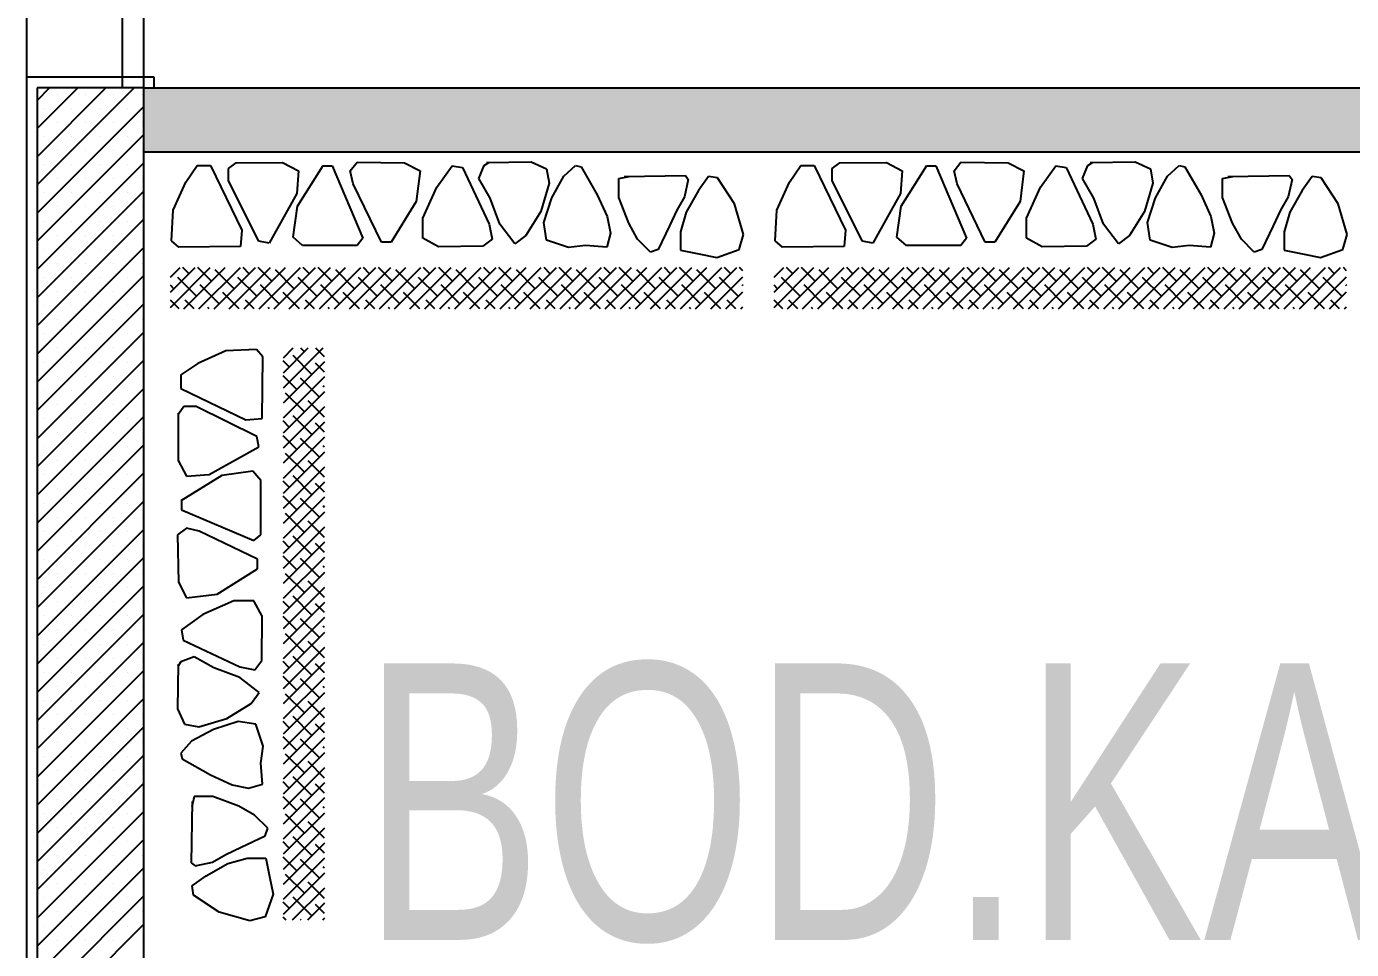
# Model space of a CAD drawing. Header units: inches. Extents: x -7543 to -822, y 102837 to 190349.
# Drawn here: x -837.24787 to -837.23231, y 102836.72556 to 102836.73641 of the extents above; entities that cross this region are included whole.
import ezdxf

# ---------------------------------------------------------------- set-up
doc = ezdxf.new("R2010")
doc.units = ezdxf.units.IN
doc.header["$MEASUREMENT"] = 0
doc.layers.add('TARAMA', color=8, linetype='Continuous', lineweight=25)
doc.styles.add('MEKAN', font='arial.ttf', dxfattribs={"width": 0.7, "height": 30})

msp = doc.modelspace()

# ---------------------------------------------------------------- linework, layer by layer
at = {"layer": 'TARAMA'}
for p, q in [((-837.247872, 102836.877037), (-837.247872, 102836.735812)), ((-837.246747, 102836.788037), (-837.246747, 102836.735687)), ((-837.246497, 102836.788037), (-837.246497, 102836.735687)), ((-837.246372, 102836.735812), (-837.247872, 102836.735812)), ((-837.247872, 102836.735812), (-837.247872, 102836.705837)), ((-837.246372, 102836.735687), (-837.246372, 102836.735812)), ((-837.247747, 102836.735687), (-837.247747, 102836.705687)), ((-837.246497, 102836.735687), (-837.247747, 102836.735687)), ((-837.246497, 102836.735687), (-837.247747, 102836.735687)), ((-837.247747, 102836.735541), (-837.247601, 102836.735687)), ((-837.247747, 102836.73521), (-837.24727, 102836.735687)), ((-837.247747, 102836.734878), (-837.246938, 102836.735687)), ((-837.247747, 102836.734547), (-837.246607, 102836.735687)), ((-837.246497, 102836.735687), (-837.246497, 102836.704087)), ((-837.246497, 102836.735687), (-837.230247, 102836.735687)), ((-837.247747, 102836.734216), (-837.246497, 102836.735466)), ((-837.247509, 102836.735614), (-837.247509, 102836.735614)), ((-837.247177, 102836.735614), (-837.247177, 102836.735614)), ((-837.246846, 102836.735614), (-837.246846, 102836.735614)), ((-837.246514, 102836.735614), (-837.246514, 102836.735614)), ((-837.247674, 102836.735448), (-837.247674, 102836.735448)), ((-837.247343, 102836.735448), (-837.247343, 102836.735448)), ((-837.247012, 102836.735448), (-837.247012, 102836.735448)), ((-837.24668, 102836.735448), (-837.24668, 102836.735448)), ((-837.247509, 102836.735282), (-837.247509, 102836.735282)), ((-837.247177, 102836.735282), (-837.247177, 102836.735282)), ((-837.246846, 102836.735282), (-837.246846, 102836.735282)), ((-837.246514, 102836.735282), (-837.246514, 102836.735282)), ((-837.247747, 102836.733884), (-837.246497, 102836.735134)), ((-837.247674, 102836.735116), (-837.247674, 102836.735116)), ((-837.247343, 102836.735116), (-837.247343, 102836.735116)), ((-837.247012, 102836.735116), (-837.247012, 102836.735116)), ((-837.24668, 102836.735116), (-837.24668, 102836.735116)), ((-837.247509, 102836.734951), (-837.247509, 102836.734951)), ((-837.247177, 102836.734951), (-837.247177, 102836.734951)), ((-837.246846, 102836.734951), (-837.246846, 102836.734951)), ((-837.246514, 102836.734951), (-837.246514, 102836.734951)), ((-837.246497, 102836.734937), (-837.230247, 102836.734937)), ((-837.247747, 102836.733553), (-837.246497, 102836.734803)), ((-837.247674, 102836.734785), (-837.247674, 102836.734785)), ((-837.247343, 102836.734785), (-837.247343, 102836.734785)), ((-837.247012, 102836.734785), (-837.247012, 102836.734785)), ((-837.24668, 102836.734785), (-837.24668, 102836.734785)), ((-837.246002, 102836.734579), (-837.245868, 102836.734775)), ((-837.245868, 102836.734775), (-837.245709, 102836.734775)), ((-837.245709, 102836.734775), (-837.245341, 102836.734015)), ((-837.245499, 102836.734741), (-837.245408, 102836.734806)), ((-837.245499, 102836.734596), (-837.245499, 102836.734741)), ((-837.245418, 102836.734808), (-837.244863, 102836.734811)), ((-837.244863, 102836.734811), (-837.244678, 102836.734711)), ((-837.244678, 102836.734711), (-837.244698, 102836.734446)), ((-837.244688, 102836.734296), (-837.244388, 102836.734776)), ((-837.244388, 102836.734771), (-837.244283, 102836.734771)), ((-837.244283, 102836.734771), (-837.243923, 102836.733921)), ((-837.244068, 102836.734711), (-837.243988, 102836.734816)), ((-837.244033, 102836.734561), (-837.244068, 102836.734711)), ((-837.243988, 102836.734816), (-837.243433, 102836.734806)), ((-837.243433, 102836.734806), (-837.243248, 102836.734711)), ((-837.243248, 102836.734711), (-837.243293, 102836.734351)), ((-837.243053, 102836.734521), (-837.242872, 102836.734771)), ((-837.242872, 102836.734771), (-837.242752, 102836.734751)), ((-837.242752, 102836.734751), (-837.242437, 102836.734086)), ((-837.242557, 102836.734621), (-837.242497, 102836.734776)), ((-837.242497, 102836.734776), (-837.242442, 102836.734811)), ((-837.242467, 102836.734811), (-837.241942, 102836.734818)), ((-837.241942, 102836.734818), (-837.241762, 102836.734736)), ((-837.241762, 102836.734736), (-837.241732, 102836.734566)), ((-837.241562, 102836.734651), (-837.241422, 102836.734776)), ((-837.241422, 102836.734776), (-837.241357, 102836.734761)), ((-837.241357, 102836.734761), (-837.241167, 102836.734431)), ((-837.238911, 102836.734579), (-837.238777, 102836.734775)), ((-837.238777, 102836.734775), (-837.238618, 102836.734775)), ((-837.238618, 102836.734775), (-837.23825, 102836.734015)), ((-837.238408, 102836.734741), (-837.238317, 102836.734806)), ((-837.238408, 102836.734596), (-837.238408, 102836.734741)), ((-837.238327, 102836.734808), (-837.237772, 102836.734811)), ((-837.237772, 102836.734811), (-837.237587, 102836.734711)), ((-837.237587, 102836.734711), (-837.237607, 102836.734446)), ((-837.237597, 102836.734296), (-837.237297, 102836.734776)), ((-837.237297, 102836.734771), (-837.237192, 102836.734771)), ((-837.237192, 102836.734771), (-837.236832, 102836.733921)), ((-837.236977, 102836.734711), (-837.236897, 102836.734816)), ((-837.236942, 102836.734561), (-837.236977, 102836.734711)), ((-837.236897, 102836.734816), (-837.236342, 102836.734806)), ((-837.236342, 102836.734806), (-837.236157, 102836.734711)), ((-837.236157, 102836.734711), (-837.236202, 102836.734351)), ((-837.235962, 102836.734521), (-837.235781, 102836.734771)), ((-837.235781, 102836.734771), (-837.235661, 102836.734751)), ((-837.235661, 102836.734751), (-837.235346, 102836.734086)), ((-837.235466, 102836.734621), (-837.235406, 102836.734776)), ((-837.235406, 102836.734776), (-837.235351, 102836.734811)), ((-837.235376, 102836.734811), (-837.234851, 102836.734818)), ((-837.234851, 102836.734818), (-837.234671, 102836.734736)), ((-837.234671, 102836.734736), (-837.234641, 102836.734566)), ((-837.234471, 102836.734651), (-837.234331, 102836.734776)), ((-837.234331, 102836.734776), (-837.234266, 102836.734761)), ((-837.234266, 102836.734761), (-837.234076, 102836.734431)), ((-837.247509, 102836.734619), (-837.247509, 102836.734619)), ((-837.247177, 102836.734619), (-837.247177, 102836.734619)), ((-837.246846, 102836.734619), (-837.246846, 102836.734619)), ((-837.246514, 102836.734619), (-837.246514, 102836.734619)), ((-837.24615, 102836.734249), (-837.246002, 102836.734579)), ((-837.245143, 102836.733886), (-837.245499, 102836.734596)), ((-837.243703, 102836.733876), (-837.244033, 102836.734561)), ((-837.242427, 102836.734391), (-837.242557, 102836.734621)), ((-837.241732, 102836.734566), (-837.241832, 102836.734236)), ((-837.241702, 102836.734396), (-837.241562, 102836.734651)), ((-837.240913, 102836.734621), (-837.240793, 102836.734646)), ((-837.240913, 102836.734401), (-837.240913, 102836.734621)), ((-837.240853, 102836.734646), (-837.240133, 102836.734656)), ((-837.240098, 102836.734611), (-837.240143, 102836.734406)), ((-837.240133, 102836.734656), (-837.240098, 102836.734611)), ((-837.239862, 102836.734645), (-837.23998, 102836.734481)), ((-837.239755, 102836.734631), (-837.239862, 102836.734645)), ((-837.239555, 102836.734326), (-837.239755, 102836.734631)), ((-837.239059, 102836.734249), (-837.238911, 102836.734579)), ((-837.238052, 102836.733886), (-837.238408, 102836.734596)), ((-837.236612, 102836.733876), (-837.236942, 102836.734561)), ((-837.235336, 102836.734391), (-837.235466, 102836.734621)), ((-837.234641, 102836.734566), (-837.234741, 102836.734236)), ((-837.234611, 102836.734396), (-837.234471, 102836.734651)), ((-837.233822, 102836.734621), (-837.233701, 102836.734646)), ((-837.233822, 102836.734401), (-837.233822, 102836.734621)), ((-837.233762, 102836.734646), (-837.233042, 102836.734656)), ((-837.233007, 102836.734611), (-837.233052, 102836.734406)), ((-837.233042, 102836.734656), (-837.233007, 102836.734611)), ((-837.232771, 102836.734645), (-837.232889, 102836.734481)), ((-837.232664, 102836.734631), (-837.232771, 102836.734645)), ((-837.232464, 102836.734326), (-837.232664, 102836.734631)), ((-837.247747, 102836.733221), (-837.246497, 102836.734471)), ((-837.247674, 102836.734454), (-837.247674, 102836.734454)), ((-837.247343, 102836.734454), (-837.247343, 102836.734454)), ((-837.247012, 102836.734454), (-837.247012, 102836.734454)), ((-837.24668, 102836.734454), (-837.24668, 102836.734454)), ((-837.244698, 102836.734446), (-837.245023, 102836.733861)), ((-837.243215, 102836.734156), (-837.243053, 102836.734521)), ((-837.242312, 102836.734086), (-837.242427, 102836.734391)), ((-837.241795, 102836.734106), (-837.241702, 102836.734396)), ((-837.241167, 102836.734431), (-837.241052, 102836.734176)), ((-837.240798, 102836.734096), (-837.240913, 102836.734401)), ((-837.240143, 102836.734406), (-837.240233, 102836.734251)), ((-837.23998, 102836.734481), (-837.240125, 102836.734226)), ((-837.237607, 102836.734446), (-837.237932, 102836.733861)), ((-837.236124, 102836.734156), (-837.235962, 102836.734521)), ((-837.235221, 102836.734086), (-837.235336, 102836.734391)), ((-837.234704, 102836.734106), (-837.234611, 102836.734396)), ((-837.234076, 102836.734431), (-837.233961, 102836.734176)), ((-837.233707, 102836.734096), (-837.233822, 102836.734401)), ((-837.233052, 102836.734406), (-837.233142, 102836.734251)), ((-837.232889, 102836.734481), (-837.233034, 102836.734226)), ((-837.247509, 102836.734288), (-837.247509, 102836.734288)), ((-837.247177, 102836.734288), (-837.247177, 102836.734288)), ((-837.246846, 102836.734288), (-837.246846, 102836.734288)), ((-837.246514, 102836.734288), (-837.246514, 102836.734288)), ((-837.246167, 102836.733891), (-837.24615, 102836.734249)), ((-837.244738, 102836.733931), (-837.244688, 102836.734296)), ((-837.243293, 102836.734351), (-837.243588, 102836.733876)), ((-837.241832, 102836.734236), (-837.242007, 102836.733951)), ((-837.240233, 102836.734251), (-837.240318, 102836.734068)), ((-837.240125, 102836.734226), (-837.24019, 102836.733996)), ((-837.23945, 102836.733966), (-837.239555, 102836.734326)), ((-837.239076, 102836.733891), (-837.239059, 102836.734249)), ((-837.237647, 102836.733931), (-837.237597, 102836.734296)), ((-837.236202, 102836.734351), (-837.236497, 102836.733876)), ((-837.234741, 102836.734236), (-837.234916, 102836.733951)), ((-837.233142, 102836.734251), (-837.233227, 102836.734068)), ((-837.233034, 102836.734226), (-837.233099, 102836.733996)), ((-837.232359, 102836.733966), (-837.232464, 102836.734326)), ((-837.247747, 102836.73289), (-837.246497, 102836.73414)), ((-837.247674, 102836.734122), (-837.247674, 102836.734122)), ((-837.247343, 102836.734122), (-837.247343, 102836.734122)), ((-837.247012, 102836.734122), (-837.247012, 102836.734122)), ((-837.24668, 102836.734122), (-837.24668, 102836.734122)), ((-837.243215, 102836.733921), (-837.243215, 102836.734156)), ((-837.242437, 102836.734086), (-837.242402, 102836.733908)), ((-837.242137, 102836.733856), (-837.242312, 102836.734086)), ((-837.241765, 102836.733896), (-837.241795, 102836.734106)), ((-837.241052, 102836.734176), (-837.241012, 102836.733981)), ((-837.240693, 102836.733911), (-837.240798, 102836.734096)), ((-837.240318, 102836.734068), (-837.240453, 102836.733786)), ((-837.236124, 102836.733921), (-837.236124, 102836.734156)), ((-837.235346, 102836.734086), (-837.235311, 102836.733908)), ((-837.235046, 102836.733856), (-837.235221, 102836.734086)), ((-837.234674, 102836.733896), (-837.234704, 102836.734106)), ((-837.233961, 102836.734176), (-837.233921, 102836.733981)), ((-837.233602, 102836.733911), (-837.233707, 102836.734096)), ((-837.233227, 102836.734068), (-837.233362, 102836.733786)), ((-837.247509, 102836.733956), (-837.247509, 102836.733956)), ((-837.247177, 102836.733956), (-837.247177, 102836.733956)), ((-837.246846, 102836.733956), (-837.246846, 102836.733956)), ((-837.246514, 102836.733956), (-837.246514, 102836.733956)), ((-837.245341, 102836.734015), (-837.245358, 102836.733822)), ((-837.244628, 102836.733836), (-837.244738, 102836.733931)), ((-837.243923, 102836.733921), (-837.243988, 102836.733836)), ((-837.243033, 102836.733821), (-837.243215, 102836.733921)), ((-837.242402, 102836.733908), (-837.242512, 102836.733826)), ((-837.242007, 102836.733951), (-837.242137, 102836.733856)), ((-837.241012, 102836.733981), (-837.241057, 102836.733816)), ((-837.240543, 102836.733756), (-837.240693, 102836.733911)), ((-837.24019, 102836.733996), (-837.24019, 102836.733779)), ((-837.2395, 102836.733786), (-837.23945, 102836.733966)), ((-837.23825, 102836.734015), (-837.238267, 102836.733822)), ((-837.237537, 102836.733836), (-837.237647, 102836.733931)), ((-837.236832, 102836.733921), (-837.236897, 102836.733836)), ((-837.235942, 102836.733821), (-837.236124, 102836.733921)), ((-837.235311, 102836.733908), (-837.235421, 102836.733826)), ((-837.234916, 102836.733951), (-837.235046, 102836.733856)), ((-837.233921, 102836.733981), (-837.233966, 102836.733816)), ((-837.233452, 102836.733756), (-837.233602, 102836.733911)), ((-837.233099, 102836.733996), (-837.233099, 102836.733779)), ((-837.232409, 102836.733786), (-837.232359, 102836.733966)), ((-837.247747, 102836.732558), (-837.246497, 102836.733808)), ((-837.247674, 102836.733791), (-837.247674, 102836.733791)), ((-837.247343, 102836.733791), (-837.247343, 102836.733791)), ((-837.247012, 102836.733791), (-837.247012, 102836.733791)), ((-837.24668, 102836.733791), (-837.24668, 102836.733791)), ((-837.246081, 102836.733815), (-837.246167, 102836.733891)), ((-837.245358, 102836.733822), (-837.246081, 102836.733815)), ((-837.245023, 102836.733861), (-837.245143, 102836.733886)), ((-837.243988, 102836.733836), (-837.244628, 102836.733836)), ((-837.243588, 102836.733876), (-837.243703, 102836.733876)), ((-837.242512, 102836.733826), (-837.243033, 102836.733821)), ((-837.241504, 102836.733811), (-837.241765, 102836.733896)), ((-837.241307, 102836.733836), (-837.241504, 102836.733811)), ((-837.241057, 102836.733816), (-837.241307, 102836.733836)), ((-837.240453, 102836.733786), (-837.240543, 102836.733756)), ((-837.24019, 102836.733779), (-837.239973, 102836.733736)), ((-837.239765, 102836.733694), (-837.2395, 102836.733786)), ((-837.23899, 102836.733815), (-837.239076, 102836.733891)), ((-837.238267, 102836.733822), (-837.23899, 102836.733815)), ((-837.237932, 102836.733861), (-837.238052, 102836.733886)), ((-837.236897, 102836.733836), (-837.237537, 102836.733836)), ((-837.236497, 102836.733876), (-837.236612, 102836.733876)), ((-837.235421, 102836.733826), (-837.235942, 102836.733821)), ((-837.234413, 102836.733811), (-837.234674, 102836.733896)), ((-837.234216, 102836.733836), (-837.234413, 102836.733811)), ((-837.233966, 102836.733816), (-837.234216, 102836.733836)), ((-837.233362, 102836.733786), (-837.233452, 102836.733756)), ((-837.233099, 102836.733779), (-837.232882, 102836.733736)), ((-837.232674, 102836.733694), (-837.232409, 102836.733786)), ((-837.247509, 102836.733625), (-837.247509, 102836.733625)), ((-837.247177, 102836.733625), (-837.247177, 102836.733625)), ((-837.246846, 102836.733625), (-837.246846, 102836.733625)), ((-837.246514, 102836.733625), (-837.246514, 102836.733625)), ((-837.239973, 102836.733736), (-837.239765, 102836.733694)), ((-837.232882, 102836.733736), (-837.232674, 102836.733694)), ((-837.247747, 102836.732227), (-837.246497, 102836.733477)), ((-837.247674, 102836.733459), (-837.247674, 102836.733459)), ((-837.247343, 102836.733459), (-837.247343, 102836.733459)), ((-837.247012, 102836.733459), (-837.247012, 102836.733459)), ((-837.24668, 102836.733459), (-837.24668, 102836.733459)), ((-837.246182, 102836.733461), (-837.246067, 102836.733576)), ((-837.246182, 102836.733285), (-837.245891, 102836.733576)), ((-837.246182, 102836.733108), (-837.245714, 102836.733576)), ((-837.245875, 102836.733238), (-837.246096, 102836.733459)), ((-837.245963, 102836.733503), (-837.246035, 102836.733576)), ((-837.246023, 102836.73309), (-837.245537, 102836.733576)), ((-837.245698, 102836.733415), (-837.245859, 102836.733576)), ((-837.245846, 102836.73309), (-837.24536, 102836.733576)), ((-837.245669, 102836.73309), (-837.245183, 102836.733576)), ((-837.245433, 102836.733327), (-837.245654, 102836.733548)), ((-837.245492, 102836.73309), (-837.245007, 102836.733576)), ((-837.245168, 102836.733238), (-837.245388, 102836.733459)), ((-837.245256, 102836.733503), (-837.245328, 102836.733576)), ((-837.245316, 102836.73309), (-837.24483, 102836.733576)), ((-837.244991, 102836.733415), (-837.245152, 102836.733576)), ((-837.245139, 102836.73309), (-837.244653, 102836.733576)), ((-837.244962, 102836.73309), (-837.244476, 102836.733576)), ((-837.244726, 102836.733327), (-837.244947, 102836.733548)), ((-837.244785, 102836.73309), (-837.2443, 102836.733576)), ((-837.24446, 102836.733238), (-837.244681, 102836.733459)), ((-837.244549, 102836.733503), (-837.244621, 102836.733576)), ((-837.244608, 102836.73309), (-837.244123, 102836.733576)), ((-837.244284, 102836.733415), (-837.244444, 102836.733576)), ((-837.244432, 102836.73309), (-837.243946, 102836.733576)), ((-837.244255, 102836.73309), (-837.243769, 102836.733576)), ((-837.244018, 102836.733327), (-837.244239, 102836.733548)), ((-837.244078, 102836.73309), (-837.243592, 102836.733576)), ((-837.243753, 102836.733238), (-837.243974, 102836.733459)), ((-837.243842, 102836.733503), (-837.243914, 102836.733576)), ((-837.243901, 102836.73309), (-837.243416, 102836.733576)), ((-837.243577, 102836.733415), (-837.243737, 102836.733576)), ((-837.243725, 102836.73309), (-837.243239, 102836.733576)), ((-837.243548, 102836.73309), (-837.243062, 102836.733576)), ((-837.243311, 102836.733327), (-837.243532, 102836.733548)), ((-837.243371, 102836.73309), (-837.242885, 102836.733576)), ((-837.243046, 102836.733238), (-837.243267, 102836.733459)), ((-837.243135, 102836.733503), (-837.243207, 102836.733576)), ((-837.243194, 102836.73309), (-837.242709, 102836.733576)), ((-837.242869, 102836.733415), (-837.24303, 102836.733576)), ((-837.243017, 102836.73309), (-837.242532, 102836.733576)), ((-837.242841, 102836.73309), (-837.242355, 102836.733576)), ((-837.242604, 102836.733327), (-837.242825, 102836.733548)), ((-837.242664, 102836.73309), (-837.242178, 102836.733576)), ((-837.242339, 102836.733238), (-837.24256, 102836.733459)), ((-837.242427, 102836.733503), (-837.2425, 102836.733576)), ((-837.242487, 102836.73309), (-837.242001, 102836.733576)), ((-837.242162, 102836.733415), (-837.242323, 102836.733576)), ((-837.24231, 102836.73309), (-837.241825, 102836.733576)), ((-837.242134, 102836.73309), (-837.241648, 102836.733576)), ((-837.241897, 102836.733327), (-837.242118, 102836.733548)), ((-837.241957, 102836.73309), (-837.241471, 102836.733576)), ((-837.241632, 102836.733238), (-837.241853, 102836.733459)), ((-837.24172, 102836.733503), (-837.241793, 102836.733576)), ((-837.24178, 102836.73309), (-837.241294, 102836.733576)), ((-837.241455, 102836.733415), (-837.241616, 102836.733576)), ((-837.241603, 102836.73309), (-837.241118, 102836.733576)), ((-837.241426, 102836.73309), (-837.240941, 102836.733576)), ((-837.24119, 102836.733327), (-837.241411, 102836.733548)), ((-837.24125, 102836.73309), (-837.240764, 102836.733576)), ((-837.240925, 102836.733238), (-837.241146, 102836.733459)), ((-837.241013, 102836.733503), (-837.241086, 102836.733576)), ((-837.241073, 102836.73309), (-837.240587, 102836.733576)), ((-837.240748, 102836.733415), (-837.240909, 102836.733576)), ((-837.240896, 102836.73309), (-837.24041, 102836.733576)), ((-837.240719, 102836.73309), (-837.240234, 102836.733576)), ((-837.240483, 102836.733327), (-837.240704, 102836.733548)), ((-837.240543, 102836.73309), (-837.240057, 102836.733576)), ((-837.240218, 102836.733238), (-837.240439, 102836.733459)), ((-837.240306, 102836.733503), (-837.240379, 102836.733576)), ((-837.240366, 102836.73309), (-837.23988, 102836.733576)), ((-837.240041, 102836.733415), (-837.240202, 102836.733576)), ((-837.240189, 102836.73309), (-837.239703, 102836.733576)), ((-837.240012, 102836.73309), (-837.239527, 102836.733576)), ((-837.239776, 102836.733327), (-837.239997, 102836.733548)), ((-837.239835, 102836.73309), (-837.239458, 102836.733468)), ((-837.239511, 102836.733238), (-837.239732, 102836.733459)), ((-837.239599, 102836.733503), (-837.239672, 102836.733576)), ((-837.239458, 102836.733539), (-837.239495, 102836.733576)), ((-837.239091, 102836.733461), (-837.238976, 102836.733576)), ((-837.239091, 102836.733285), (-837.2388, 102836.733576)), ((-837.239091, 102836.733108), (-837.238623, 102836.733576)), ((-837.238784, 102836.733238), (-837.239005, 102836.733459)), ((-837.238872, 102836.733503), (-837.238944, 102836.733576)), ((-837.238932, 102836.73309), (-837.238446, 102836.733576)), ((-837.238607, 102836.733415), (-837.238768, 102836.733576)), ((-837.238755, 102836.73309), (-837.238269, 102836.733576)), ((-837.238578, 102836.73309), (-837.238092, 102836.733576)), ((-837.238342, 102836.733327), (-837.238563, 102836.733548)), ((-837.238401, 102836.73309), (-837.237916, 102836.733576)), ((-837.238077, 102836.733238), (-837.238297, 102836.733459)), ((-837.238165, 102836.733503), (-837.238237, 102836.733576)), ((-837.238225, 102836.73309), (-837.237739, 102836.733576)), ((-837.2379, 102836.733415), (-837.238061, 102836.733576)), ((-837.238048, 102836.73309), (-837.237562, 102836.733576)), ((-837.237871, 102836.73309), (-837.237385, 102836.733576)), ((-837.237635, 102836.733327), (-837.237856, 102836.733548)), ((-837.237694, 102836.73309), (-837.237209, 102836.733576)), ((-837.237369, 102836.733238), (-837.23759, 102836.733459)), ((-837.237458, 102836.733503), (-837.23753, 102836.733576)), ((-837.237517, 102836.73309), (-837.237032, 102836.733576)), ((-837.237193, 102836.733415), (-837.237353, 102836.733576)), ((-837.237341, 102836.73309), (-837.236855, 102836.733576)), ((-837.237164, 102836.73309), (-837.236678, 102836.733576)), ((-837.236927, 102836.733327), (-837.237148, 102836.733548)), ((-837.236987, 102836.73309), (-837.236501, 102836.733576)), ((-837.236662, 102836.733238), (-837.236883, 102836.733459)), ((-837.236751, 102836.733503), (-837.236823, 102836.733576)), ((-837.23681, 102836.73309), (-837.236325, 102836.733576)), ((-837.236486, 102836.733415), (-837.236646, 102836.733576)), ((-837.236634, 102836.73309), (-837.236148, 102836.733576)), ((-837.236457, 102836.73309), (-837.235971, 102836.733576)), ((-837.23622, 102836.733327), (-837.236441, 102836.733548)), ((-837.23628, 102836.73309), (-837.235794, 102836.733576)), ((-837.235955, 102836.733238), (-837.236176, 102836.733459)), ((-837.236044, 102836.733503), (-837.236116, 102836.733576)), ((-837.236103, 102836.73309), (-837.235618, 102836.733576)), ((-837.235778, 102836.733415), (-837.235939, 102836.733576)), ((-837.235926, 102836.73309), (-837.235441, 102836.733576)), ((-837.23575, 102836.73309), (-837.235264, 102836.733576)), ((-837.235513, 102836.733327), (-837.235734, 102836.733548)), ((-837.235573, 102836.73309), (-837.235087, 102836.733576)), ((-837.235248, 102836.733238), (-837.235469, 102836.733459)), ((-837.235336, 102836.733503), (-837.235409, 102836.733576)), ((-837.235396, 102836.73309), (-837.23491, 102836.733576)), ((-837.235071, 102836.733415), (-837.235232, 102836.733576)), ((-837.235219, 102836.73309), (-837.234734, 102836.733576)), ((-837.235043, 102836.73309), (-837.234557, 102836.733576)), ((-837.234806, 102836.733327), (-837.235027, 102836.733548)), ((-837.234866, 102836.73309), (-837.23438, 102836.733576)), ((-837.234541, 102836.733238), (-837.234762, 102836.733459)), ((-837.234629, 102836.733503), (-837.234702, 102836.733576)), ((-837.234689, 102836.73309), (-837.234203, 102836.733576)), ((-837.234364, 102836.733415), (-837.234525, 102836.733576)), ((-837.234512, 102836.73309), (-837.234027, 102836.733576)), ((-837.234335, 102836.73309), (-837.23385, 102836.733576)), ((-837.234099, 102836.733327), (-837.23432, 102836.733548)), ((-837.234159, 102836.73309), (-837.233673, 102836.733576)), ((-837.233834, 102836.733238), (-837.234055, 102836.733459)), ((-837.233922, 102836.733503), (-837.233995, 102836.733576)), ((-837.233982, 102836.73309), (-837.233496, 102836.733576)), ((-837.233657, 102836.733415), (-837.233818, 102836.733576)), ((-837.233805, 102836.73309), (-837.233319, 102836.733576)), ((-837.233628, 102836.73309), (-837.233143, 102836.733576)), ((-837.233392, 102836.733327), (-837.233613, 102836.733548)), ((-837.233452, 102836.73309), (-837.232966, 102836.733576)), ((-837.233127, 102836.733238), (-837.233348, 102836.733459)), ((-837.233215, 102836.733503), (-837.233288, 102836.733576)), ((-837.233275, 102836.73309), (-837.232789, 102836.733576)), ((-837.23295, 102836.733415), (-837.233111, 102836.733576)), ((-837.233098, 102836.73309), (-837.232612, 102836.733576)), ((-837.232921, 102836.73309), (-837.232436, 102836.733576)), ((-837.232685, 102836.733327), (-837.232906, 102836.733548)), ((-837.232744, 102836.73309), (-837.232367, 102836.733468)), ((-837.23242, 102836.733238), (-837.232641, 102836.733459)), ((-837.232508, 102836.733503), (-837.23258, 102836.733576)), ((-837.232367, 102836.733539), (-837.232404, 102836.733576)), ((-837.247509, 102836.733293), (-837.247509, 102836.733293)), ((-837.247177, 102836.733293), (-837.247177, 102836.733293)), ((-837.246846, 102836.733293), (-837.246846, 102836.733293)), ((-837.246514, 102836.733293), (-837.246514, 102836.733293)), ((-837.24614, 102836.733327), (-837.246182, 102836.733369)), ((-837.245609, 102836.73315), (-837.24583, 102836.733371)), ((-837.244902, 102836.73315), (-837.245123, 102836.733371)), ((-837.244195, 102836.73315), (-837.244416, 102836.733371)), ((-837.243488, 102836.73315), (-837.243709, 102836.733371)), ((-837.242781, 102836.73315), (-837.243002, 102836.733371)), ((-837.242074, 102836.73315), (-837.242295, 102836.733371)), ((-837.241367, 102836.73315), (-837.241588, 102836.733371)), ((-837.24066, 102836.73315), (-837.240881, 102836.733371)), ((-837.239953, 102836.73315), (-837.240174, 102836.733371)), ((-837.239659, 102836.73309), (-837.239458, 102836.733291)), ((-837.239458, 102836.733362), (-837.239466, 102836.733371)), ((-837.239049, 102836.733327), (-837.239091, 102836.733369)), ((-837.238518, 102836.73315), (-837.238739, 102836.733371)), ((-837.237811, 102836.73315), (-837.238032, 102836.733371)), ((-837.237104, 102836.73315), (-837.237325, 102836.733371)), ((-837.236397, 102836.73315), (-837.236618, 102836.733371)), ((-837.23569, 102836.73315), (-837.235911, 102836.733371)), ((-837.234983, 102836.73315), (-837.235204, 102836.733371)), ((-837.234276, 102836.73315), (-837.234497, 102836.733371)), ((-837.233569, 102836.73315), (-837.23379, 102836.733371)), ((-837.232862, 102836.73315), (-837.233083, 102836.733371)), ((-837.232568, 102836.73309), (-837.232367, 102836.733291)), ((-837.232367, 102836.733362), (-837.232375, 102836.733371)), ((-837.247747, 102836.731895), (-837.246497, 102836.733145)), ((-837.24608, 102836.73309), (-837.246182, 102836.733192)), ((-837.245903, 102836.73309), (-837.246007, 102836.733194)), ((-837.245373, 102836.73309), (-837.245565, 102836.733282)), ((-837.245196, 102836.73309), (-837.2453, 102836.733194)), ((-837.244666, 102836.73309), (-837.244858, 102836.733282)), ((-837.244489, 102836.73309), (-837.244593, 102836.733194)), ((-837.243959, 102836.73309), (-837.244151, 102836.733282)), ((-837.243782, 102836.73309), (-837.243886, 102836.733194)), ((-837.243252, 102836.73309), (-837.243444, 102836.733282)), ((-837.243075, 102836.73309), (-837.243179, 102836.733194)), ((-837.242545, 102836.73309), (-837.242737, 102836.733282)), ((-837.242368, 102836.73309), (-837.242472, 102836.733194)), ((-837.241838, 102836.73309), (-837.24203, 102836.733282)), ((-837.241661, 102836.73309), (-837.241765, 102836.733194)), ((-837.24113, 102836.73309), (-837.241323, 102836.733282)), ((-837.240954, 102836.73309), (-837.241057, 102836.733194)), ((-837.240423, 102836.73309), (-837.240616, 102836.733282)), ((-837.240247, 102836.73309), (-837.24035, 102836.733194)), ((-837.239716, 102836.73309), (-837.239908, 102836.733282)), ((-837.239539, 102836.73309), (-837.239643, 102836.733194)), ((-837.238989, 102836.73309), (-837.239091, 102836.733192)), ((-837.238812, 102836.73309), (-837.238916, 102836.733194)), ((-837.238282, 102836.73309), (-837.238474, 102836.733282)), ((-837.238105, 102836.73309), (-837.238209, 102836.733194)), ((-837.237575, 102836.73309), (-837.237767, 102836.733282)), ((-837.237398, 102836.73309), (-837.237502, 102836.733194)), ((-837.236868, 102836.73309), (-837.23706, 102836.733282)), ((-837.236691, 102836.73309), (-837.236795, 102836.733194)), ((-837.236161, 102836.73309), (-837.236353, 102836.733282)), ((-837.235984, 102836.73309), (-837.236088, 102836.733194)), ((-837.235454, 102836.73309), (-837.235646, 102836.733282)), ((-837.235277, 102836.73309), (-837.235381, 102836.733194)), ((-837.234747, 102836.73309), (-837.234939, 102836.733282)), ((-837.23457, 102836.73309), (-837.234674, 102836.733194)), ((-837.234039, 102836.73309), (-837.234232, 102836.733282)), ((-837.233863, 102836.73309), (-837.233966, 102836.733194)), ((-837.233332, 102836.73309), (-837.233525, 102836.733282)), ((-837.233156, 102836.73309), (-837.233259, 102836.733194)), ((-837.232625, 102836.73309), (-837.232817, 102836.733282)), ((-837.232448, 102836.73309), (-837.232552, 102836.733194)), ((-837.247674, 102836.733128), (-837.247674, 102836.733128)), ((-837.247343, 102836.733128), (-837.247343, 102836.733128)), ((-837.247012, 102836.733128), (-837.247012, 102836.733128)), ((-837.24668, 102836.733128), (-837.24668, 102836.733128)), ((-837.245727, 102836.73309), (-837.245742, 102836.733106)), ((-837.24502, 102836.73309), (-837.245035, 102836.733106)), ((-837.244312, 102836.73309), (-837.244328, 102836.733106)), ((-837.243605, 102836.73309), (-837.243621, 102836.733106)), ((-837.242898, 102836.73309), (-837.242914, 102836.733106)), ((-837.242191, 102836.73309), (-837.242207, 102836.733106)), ((-837.241484, 102836.73309), (-837.241499, 102836.733106)), ((-837.240777, 102836.73309), (-837.240792, 102836.733106)), ((-837.24007, 102836.73309), (-837.240085, 102836.733106)), ((-837.239482, 102836.73309), (-837.239458, 102836.733114)), ((-837.238636, 102836.73309), (-837.238651, 102836.733106)), ((-837.237928, 102836.73309), (-837.237944, 102836.733106)), ((-837.237221, 102836.73309), (-837.237237, 102836.733106)), ((-837.236514, 102836.73309), (-837.23653, 102836.733106)), ((-837.235807, 102836.73309), (-837.235823, 102836.733106)), ((-837.2351, 102836.73309), (-837.235115, 102836.733106)), ((-837.234393, 102836.73309), (-837.234408, 102836.733106)), ((-837.233686, 102836.73309), (-837.233701, 102836.733106)), ((-837.232979, 102836.73309), (-837.232994, 102836.733106)), ((-837.232391, 102836.73309), (-837.232367, 102836.733114)), ((-837.247509, 102836.732962), (-837.247509, 102836.732962)), ((-837.247177, 102836.732962), (-837.247177, 102836.732962)), ((-837.246846, 102836.732962), (-837.246846, 102836.732962)), ((-837.246514, 102836.732962), (-837.246514, 102836.732962)), ((-837.247747, 102836.731564), (-837.246497, 102836.732814)), ((-837.247674, 102836.732796), (-837.247674, 102836.732796)), ((-837.247343, 102836.732796), (-837.247343, 102836.732796)), ((-837.247012, 102836.732796), (-837.247012, 102836.732796)), ((-837.24668, 102836.732796), (-837.24668, 102836.732796)), ((-837.247509, 102836.732631), (-837.247509, 102836.732631)), ((-837.247177, 102836.732631), (-837.247177, 102836.732631)), ((-837.246846, 102836.732631), (-837.246846, 102836.732631)), ((-837.246514, 102836.732631), (-837.246514, 102836.732631)), ((-837.24553, 102836.732595), (-837.245861, 102836.732447)), ((-837.245172, 102836.732612), (-837.24553, 102836.732595)), ((-837.245097, 102836.732526), (-837.245172, 102836.732612)), ((-837.245104, 102836.731803), (-837.245097, 102836.732526)), ((-837.244743, 102836.732627), (-837.244858, 102836.732512)), ((-837.244566, 102836.732627), (-837.244858, 102836.732335)), ((-837.24439, 102836.732627), (-837.244858, 102836.732159)), ((-837.24452, 102836.73232), (-837.244741, 102836.732541)), ((-837.244608, 102836.732585), (-837.24465, 102836.732627)), ((-837.244372, 102836.732525), (-837.244474, 102836.732627)), ((-837.247747, 102836.731232), (-837.246497, 102836.732482)), ((-837.247674, 102836.732465), (-837.247674, 102836.732465)), ((-837.247343, 102836.732465), (-837.247343, 102836.732465)), ((-837.247012, 102836.732465), (-837.247012, 102836.732465)), ((-837.24668, 102836.732465), (-837.24668, 102836.732465)), ((-837.245861, 102836.732447), (-837.246057, 102836.732313)), ((-837.244785, 102836.732408), (-837.244858, 102836.73248)), ((-837.244372, 102836.732468), (-837.244858, 102836.731982)), ((-837.244372, 102836.732348), (-837.244476, 102836.732452)), ((-837.247509, 102836.732299), (-837.247509, 102836.732299)), ((-837.247177, 102836.732299), (-837.247177, 102836.732299)), ((-837.246846, 102836.732299), (-837.246846, 102836.732299)), ((-837.246514, 102836.732299), (-837.246514, 102836.732299)), ((-837.246057, 102836.732313), (-837.246057, 102836.732154)), ((-837.244697, 102836.732143), (-837.244858, 102836.732304)), ((-837.244372, 102836.732291), (-837.244858, 102836.731805)), ((-837.244432, 102836.732054), (-837.244653, 102836.732275)), ((-837.247747, 102836.730901), (-837.246497, 102836.732151)), ((-837.247674, 102836.732133), (-837.247674, 102836.732133)), ((-837.247343, 102836.732133), (-837.247343, 102836.732133)), ((-837.247012, 102836.732133), (-837.247012, 102836.732133)), ((-837.24668, 102836.732133), (-837.24668, 102836.732133)), ((-837.246057, 102836.732154), (-837.245296, 102836.731786)), ((-837.244372, 102836.732114), (-837.244858, 102836.731628)), ((-837.244608, 102836.731878), (-837.244829, 102836.732099)), ((-837.244372, 102836.732172), (-837.244387, 102836.732187)), ((-837.247509, 102836.731968), (-837.247509, 102836.731968)), ((-837.247177, 102836.731968), (-837.247177, 102836.731968)), ((-837.246846, 102836.731968), (-837.246846, 102836.731968)), ((-837.246514, 102836.731968), (-837.246514, 102836.731968)), ((-837.246022, 102836.731943), (-837.246087, 102836.731853)), ((-837.245877, 102836.731943), (-837.246022, 102836.731943)), ((-837.245168, 102836.731588), (-837.245877, 102836.731943)), ((-837.244372, 102836.731937), (-837.244858, 102836.731452)), ((-837.244372, 102836.731818), (-837.244564, 102836.73201)), ((-837.247747, 102836.73057), (-837.246497, 102836.73182)), ((-837.247674, 102836.731802), (-837.247674, 102836.731802)), ((-837.247343, 102836.731802), (-837.247343, 102836.731802)), ((-837.247012, 102836.731802), (-837.247012, 102836.731802)), ((-837.24668, 102836.731802), (-837.24668, 102836.731802)), ((-837.24609, 102836.731863), (-837.246092, 102836.731308)), ((-837.245296, 102836.731786), (-837.245104, 102836.731803)), ((-837.244785, 102836.731701), (-837.244858, 102836.731773)), ((-837.244372, 102836.73176), (-837.244858, 102836.731275)), ((-837.24452, 102836.731612), (-837.244741, 102836.731833)), ((-837.244372, 102836.731641), (-837.244476, 102836.731745)), ((-837.247509, 102836.731636), (-837.247509, 102836.731636)), ((-837.247177, 102836.731636), (-837.247177, 102836.731636)), ((-837.246846, 102836.731636), (-837.246846, 102836.731636)), ((-837.246514, 102836.731636), (-837.246514, 102836.731636)), ((-837.245143, 102836.731468), (-837.245168, 102836.731588)), ((-837.244697, 102836.731436), (-837.244858, 102836.731597)), ((-837.244372, 102836.731584), (-837.244858, 102836.731098)), ((-837.247747, 102836.730238), (-837.246497, 102836.731488)), ((-837.247674, 102836.73147), (-837.247674, 102836.73147)), ((-837.247343, 102836.73147), (-837.247343, 102836.73147)), ((-837.247012, 102836.73147), (-837.247012, 102836.73147)), ((-837.24668, 102836.73147), (-837.24668, 102836.73147)), ((-837.245727, 102836.731143), (-837.245143, 102836.731468)), ((-837.244432, 102836.731347), (-837.244653, 102836.731568)), ((-837.244372, 102836.731464), (-837.244387, 102836.73148)), ((-837.247509, 102836.731305), (-837.247509, 102836.731305)), ((-837.247177, 102836.731305), (-837.247177, 102836.731305)), ((-837.246846, 102836.731305), (-837.246846, 102836.731305)), ((-837.246514, 102836.731305), (-837.246514, 102836.731305)), ((-837.246092, 102836.731308), (-837.245992, 102836.731123)), ((-837.244372, 102836.731407), (-837.244858, 102836.730921)), ((-837.244608, 102836.73117), (-837.244829, 102836.731391)), ((-837.244372, 102836.731111), (-837.244564, 102836.731303)), ((-837.247747, 102836.729907), (-837.246497, 102836.731157)), ((-837.247674, 102836.731139), (-837.247674, 102836.731139)), ((-837.247343, 102836.731139), (-837.247343, 102836.731139)), ((-837.247012, 102836.731139), (-837.247012, 102836.731139)), ((-837.24668, 102836.731139), (-837.24668, 102836.731139)), ((-837.245577, 102836.731133), (-837.246057, 102836.730833)), ((-837.245992, 102836.731123), (-837.245727, 102836.731143)), ((-837.245213, 102836.731183), (-837.245577, 102836.731133)), ((-837.245118, 102836.731073), (-837.245213, 102836.731183)), ((-837.244372, 102836.73123), (-837.244858, 102836.730744)), ((-837.24452, 102836.730905), (-837.244741, 102836.731126)), ((-837.247509, 102836.730973), (-837.247509, 102836.730973)), ((-837.247177, 102836.730973), (-837.247177, 102836.730973)), ((-837.246846, 102836.730973), (-837.246846, 102836.730973)), ((-837.246514, 102836.730973), (-837.246514, 102836.730973)), ((-837.245118, 102836.730433), (-837.245118, 102836.731073)), ((-837.244785, 102836.730994), (-837.244858, 102836.731066)), ((-837.244372, 102836.731053), (-837.244858, 102836.730568)), ((-837.244372, 102836.730934), (-837.244476, 102836.731038)), ((-837.247747, 102836.729575), (-837.246497, 102836.730825)), ((-837.247674, 102836.730808), (-837.247674, 102836.730808)), ((-837.247343, 102836.730808), (-837.247343, 102836.730808)), ((-837.247012, 102836.730808), (-837.247012, 102836.730808)), ((-837.24668, 102836.730808), (-837.24668, 102836.730808)), ((-837.246052, 102836.730833), (-837.246052, 102836.730728)), ((-837.244697, 102836.730729), (-837.244858, 102836.730889)), ((-837.244372, 102836.730877), (-837.244858, 102836.730391)), ((-837.244432, 102836.73064), (-837.244653, 102836.730861)), ((-837.247509, 102836.730642), (-837.247509, 102836.730642)), ((-837.247177, 102836.730642), (-837.247177, 102836.730642)), ((-837.246846, 102836.730642), (-837.246846, 102836.730642)), ((-837.246514, 102836.730642), (-837.246514, 102836.730642)), ((-837.246052, 102836.730728), (-837.245203, 102836.730368)), ((-837.244372, 102836.7307), (-837.244858, 102836.730214)), ((-837.244608, 102836.730463), (-837.244829, 102836.730684)), ((-837.244372, 102836.730757), (-837.244387, 102836.730773)), ((-837.247747, 102836.729244), (-837.246497, 102836.730494)), ((-837.245992, 102836.730513), (-837.246097, 102836.730433)), ((-837.245842, 102836.730478), (-837.245992, 102836.730513)), ((-837.244372, 102836.730523), (-837.244858, 102836.730037)), ((-837.244372, 102836.730404), (-837.244564, 102836.730596)), ((-837.247674, 102836.730476), (-837.247674, 102836.730476)), ((-837.247343, 102836.730476), (-837.247343, 102836.730476)), ((-837.247012, 102836.730476), (-837.247012, 102836.730476)), ((-837.24668, 102836.730476), (-837.24668, 102836.730476)), ((-837.246097, 102836.730433), (-837.246087, 102836.729878)), ((-837.245158, 102836.730148), (-837.245842, 102836.730478)), ((-837.245203, 102836.730368), (-837.245118, 102836.730433)), ((-837.244785, 102836.730287), (-837.244858, 102836.730359)), ((-837.244372, 102836.730346), (-837.244858, 102836.729861)), ((-837.24452, 102836.730198), (-837.244741, 102836.730419)), ((-837.244372, 102836.730227), (-837.244476, 102836.730331)), ((-837.247509, 102836.73031), (-837.247509, 102836.73031)), ((-837.247177, 102836.73031), (-837.247177, 102836.73031)), ((-837.246846, 102836.73031), (-837.246846, 102836.73031)), ((-837.246514, 102836.73031), (-837.246514, 102836.73031)), ((-837.244697, 102836.730021), (-837.244858, 102836.730182)), ((-837.247747, 102836.728912), (-837.246497, 102836.730162)), ((-837.247674, 102836.730145), (-837.247674, 102836.730145)), ((-837.247343, 102836.730145), (-837.247343, 102836.730145)), ((-837.247012, 102836.730145), (-837.247012, 102836.730145)), ((-837.24668, 102836.730145), (-837.24668, 102836.730145)), ((-837.245632, 102836.729738), (-837.245158, 102836.730033)), ((-837.245158, 102836.730033), (-837.245158, 102836.730148)), ((-837.244372, 102836.730169), (-837.244858, 102836.729684)), ((-837.244432, 102836.729933), (-837.244653, 102836.730154)), ((-837.244372, 102836.73005), (-837.244387, 102836.730066)), ((-837.247509, 102836.729979), (-837.247509, 102836.729979)), ((-837.247177, 102836.729979), (-837.247177, 102836.729979)), ((-837.246846, 102836.729979), (-837.246846, 102836.729979)), ((-837.246514, 102836.729979), (-837.246514, 102836.729979)), ((-837.246087, 102836.729878), (-837.245992, 102836.729693)), ((-837.244372, 102836.729993), (-837.244858, 102836.729507)), ((-837.244608, 102836.729756), (-837.244829, 102836.729977)), ((-837.244372, 102836.729697), (-837.244564, 102836.729889)), ((-837.247747, 102836.728581), (-837.246497, 102836.729831)), ((-837.247674, 102836.729813), (-837.247674, 102836.729813)), ((-837.247343, 102836.729813), (-837.247343, 102836.729813)), ((-837.247012, 102836.729813), (-837.247012, 102836.729813)), ((-837.24668, 102836.729813), (-837.24668, 102836.729813)), ((-837.245992, 102836.729693), (-837.245632, 102836.729738)), ((-837.244372, 102836.729816), (-837.244858, 102836.72933)), ((-837.24452, 102836.729491), (-837.244741, 102836.729712)), ((-837.247509, 102836.729647), (-837.247509, 102836.729647)), ((-837.247177, 102836.729647), (-837.247177, 102836.729647)), ((-837.246846, 102836.729647), (-837.246846, 102836.729647)), ((-837.246514, 102836.729647), (-837.246514, 102836.729647)), ((-837.245437, 102836.72966), (-837.245802, 102836.729497)), ((-837.245203, 102836.72966), (-837.245437, 102836.72966)), ((-837.245103, 102836.729477), (-837.245203, 102836.72966)), ((-837.244785, 102836.72958), (-837.244858, 102836.729652)), ((-837.244372, 102836.729639), (-837.244858, 102836.729154)), ((-837.244372, 102836.72952), (-837.244476, 102836.729624)), ((-837.247747, 102836.728249), (-837.246497, 102836.729499)), ((-837.247674, 102836.729482), (-837.247674, 102836.729482)), ((-837.247343, 102836.729482), (-837.247343, 102836.729482)), ((-837.247012, 102836.729482), (-837.247012, 102836.729482)), ((-837.24668, 102836.729482), (-837.24668, 102836.729482)), ((-837.245802, 102836.729497), (-837.246052, 102836.729317)), ((-837.245108, 102836.728957), (-837.245103, 102836.729477)), ((-837.244697, 102836.729314), (-837.244858, 102836.729475)), ((-837.244372, 102836.729462), (-837.244858, 102836.728977)), ((-837.244432, 102836.729226), (-837.244653, 102836.729447)), ((-837.247509, 102836.729316), (-837.247509, 102836.729316)), ((-837.247177, 102836.729316), (-837.247177, 102836.729316)), ((-837.246846, 102836.729316), (-837.246846, 102836.729316)), ((-837.246514, 102836.729316), (-837.246514, 102836.729316)), ((-837.246052, 102836.729317), (-837.246032, 102836.729197)), ((-837.244372, 102836.729286), (-837.244858, 102836.7288)), ((-837.244608, 102836.729049), (-837.244829, 102836.72927)), ((-837.244372, 102836.729343), (-837.244387, 102836.729359)), ((-837.247747, 102836.727918), (-837.246497, 102836.729168)), ((-837.247674, 102836.72915), (-837.247674, 102836.72915)), ((-837.247343, 102836.72915), (-837.247343, 102836.72915)), ((-837.247012, 102836.72915), (-837.247012, 102836.72915)), ((-837.24668, 102836.72915), (-837.24668, 102836.72915)), ((-837.246032, 102836.729197), (-837.245367, 102836.728882)), ((-837.244372, 102836.729109), (-837.244858, 102836.728623)), ((-837.244372, 102836.72899), (-837.244564, 102836.729182)), ((-837.247509, 102836.728985), (-837.247509, 102836.728985)), ((-837.247177, 102836.728985), (-837.247177, 102836.728985)), ((-837.246846, 102836.728985), (-837.246846, 102836.728985)), ((-837.246514, 102836.728985), (-837.246514, 102836.728985)), ((-837.246057, 102836.728942), (-837.246093, 102836.728887)), ((-837.245903, 102836.729002), (-837.246057, 102836.728942)), ((-837.245672, 102836.728872), (-837.245903, 102836.729002)), ((-837.24519, 102836.728847), (-837.245108, 102836.728957)), ((-837.244785, 102836.728872), (-837.244858, 102836.728945)), ((-837.244372, 102836.728932), (-837.244858, 102836.728446)), ((-837.24452, 102836.728784), (-837.244741, 102836.729005)), ((-837.247747, 102836.727586), (-837.246497, 102836.728836)), ((-837.247674, 102836.728819), (-837.247674, 102836.728819)), ((-837.247343, 102836.728819), (-837.247343, 102836.728819)), ((-837.247012, 102836.728819), (-837.247012, 102836.728819)), ((-837.24668, 102836.728819), (-837.24668, 102836.728819)), ((-837.246092, 102836.728912), (-837.2461, 102836.728387)), ((-837.245367, 102836.728757), (-837.245672, 102836.728872)), ((-837.245367, 102836.728882), (-837.24519, 102836.728847)), ((-837.244372, 102836.728813), (-837.244476, 102836.728917)), ((-837.247509, 102836.728653), (-837.247509, 102836.728653)), ((-837.247177, 102836.728653), (-837.247177, 102836.728653)), ((-837.246846, 102836.728653), (-837.246846, 102836.728653)), ((-837.246514, 102836.728653), (-837.246514, 102836.728653)), ((-837.245138, 102836.728582), (-837.245367, 102836.728757)), ((-837.244697, 102836.728607), (-837.244858, 102836.728768)), ((-837.244372, 102836.728755), (-837.244858, 102836.72827)), ((-837.244432, 102836.728519), (-837.244653, 102836.72874)), ((-837.244372, 102836.728636), (-837.244387, 102836.728651)), ((-837.247747, 102836.727255), (-837.246497, 102836.728505)), ((-837.247674, 102836.728487), (-837.247674, 102836.728487)), ((-837.247343, 102836.728487), (-837.247343, 102836.728487)), ((-837.247012, 102836.728487), (-837.247012, 102836.728487)), ((-837.24668, 102836.728487), (-837.24668, 102836.728487)), ((-837.245233, 102836.728452), (-837.245138, 102836.728582)), ((-837.244372, 102836.728578), (-837.244858, 102836.728093)), ((-837.244608, 102836.728342), (-837.244829, 102836.728563)), ((-837.244372, 102836.728282), (-837.244564, 102836.728475)), ((-837.247509, 102836.728322), (-837.247509, 102836.728322)), ((-837.247177, 102836.728322), (-837.247177, 102836.728322)), ((-837.246846, 102836.728322), (-837.246846, 102836.728322)), ((-837.246514, 102836.728322), (-837.246514, 102836.728322)), ((-837.2461, 102836.728387), (-837.246017, 102836.728207)), ((-837.245517, 102836.728277), (-837.245233, 102836.728452)), ((-837.244372, 102836.728402), (-837.244858, 102836.727916)), ((-837.247747, 102836.726924), (-837.246497, 102836.728174)), ((-837.247674, 102836.728156), (-837.247674, 102836.728156)), ((-837.247343, 102836.728156), (-837.247343, 102836.728156)), ((-837.247012, 102836.728156), (-837.247012, 102836.728156)), ((-837.24668, 102836.728156), (-837.24668, 102836.728156)), ((-837.246017, 102836.728207), (-837.245847, 102836.728177)), ((-837.245847, 102836.728177), (-837.245517, 102836.728277)), ((-837.245387, 102836.728239), (-837.245677, 102836.728147)), ((-837.245178, 102836.728209), (-837.245387, 102836.728239)), ((-837.245093, 102836.727949), (-837.245178, 102836.728209)), ((-837.244785, 102836.728165), (-837.244858, 102836.728238)), ((-837.244372, 102836.728225), (-837.244858, 102836.727739)), ((-837.24452, 102836.728077), (-837.244741, 102836.728298)), ((-837.244372, 102836.728106), (-837.244476, 102836.728209)), ((-837.245932, 102836.728007), (-837.246057, 102836.727867)), ((-837.245677, 102836.728147), (-837.245932, 102836.728007)), ((-837.244697, 102836.7279), (-837.244858, 102836.728061)), ((-837.244372, 102836.728048), (-837.244858, 102836.727563)), ((-837.244432, 102836.727812), (-837.244653, 102836.728033)), ((-837.247747, 102836.726592), (-837.246497, 102836.727842)), ((-837.247509, 102836.72799), (-837.247509, 102836.72799)), ((-837.247177, 102836.72799), (-837.247177, 102836.72799)), ((-837.246846, 102836.72799), (-837.246846, 102836.72799)), ((-837.246514, 102836.72799), (-837.246514, 102836.72799)), ((-837.246057, 102836.727867), (-837.246042, 102836.727802)), ((-837.245118, 102836.727752), (-837.245093, 102836.727949)), ((-837.244372, 102836.727871), (-837.244858, 102836.727386)), ((-837.244608, 102836.727635), (-837.244829, 102836.727856)), ((-837.244372, 102836.727929), (-837.244387, 102836.727944)), ((-837.247674, 102836.727824), (-837.247674, 102836.727824)), ((-837.247343, 102836.727824), (-837.247343, 102836.727824)), ((-837.247012, 102836.727824), (-837.247012, 102836.727824)), ((-837.24668, 102836.727824), (-837.24668, 102836.727824)), ((-837.246042, 102836.727802), (-837.245712, 102836.727612)), ((-837.245098, 102836.727502), (-837.245118, 102836.727752)), ((-837.244372, 102836.727695), (-837.244858, 102836.727209)), ((-837.244372, 102836.727575), (-837.244564, 102836.727768)), ((-837.247509, 102836.727659), (-837.247509, 102836.727659)), ((-837.247177, 102836.727659), (-837.247177, 102836.727659)), ((-837.246846, 102836.727659), (-837.246846, 102836.727659)), ((-837.246514, 102836.727659), (-837.246514, 102836.727659)), ((-837.245712, 102836.727612), (-837.245457, 102836.727497)), ((-837.244785, 102836.727458), (-837.244858, 102836.727531)), ((-837.24452, 102836.72737), (-837.244741, 102836.727591)), ((-837.247747, 102836.726261), (-837.246497, 102836.727511)), ((-837.247674, 102836.727493), (-837.247674, 102836.727493)), ((-837.247343, 102836.727493), (-837.247343, 102836.727493)), ((-837.247012, 102836.727493), (-837.247012, 102836.727493)), ((-837.24668, 102836.727493), (-837.24668, 102836.727493)), ((-837.245457, 102836.727497), (-837.245263, 102836.727457)), ((-837.245263, 102836.727457), (-837.245098, 102836.727502)), ((-837.244372, 102836.727518), (-837.244858, 102836.727032)), ((-837.244372, 102836.727399), (-837.244476, 102836.727502)), ((-837.247509, 102836.727327), (-837.247509, 102836.727327)), ((-837.247177, 102836.727327), (-837.247177, 102836.727327)), ((-837.246846, 102836.727327), (-837.246846, 102836.727327)), ((-837.246514, 102836.727327), (-837.246514, 102836.727327)), ((-837.245927, 102836.727298), (-837.245937, 102836.726578)), ((-837.245902, 102836.727358), (-837.245928, 102836.727237)), ((-837.245682, 102836.727358), (-837.245902, 102836.727358)), ((-837.245377, 102836.727243), (-837.245682, 102836.727358)), ((-837.245193, 102836.727138), (-837.245377, 102836.727243)), ((-837.244697, 102836.727193), (-837.244858, 102836.727354)), ((-837.244372, 102836.727341), (-837.244858, 102836.726855)), ((-837.244432, 102836.727105), (-837.244653, 102836.727326)), ((-837.244372, 102836.727222), (-837.244387, 102836.727237)), ((-837.247747, 102836.725929), (-837.246497, 102836.727179)), ((-837.247674, 102836.727161), (-837.247674, 102836.727161)), ((-837.247343, 102836.727161), (-837.247343, 102836.727161)), ((-837.247012, 102836.727161), (-837.247012, 102836.727161)), ((-837.24668, 102836.727161), (-837.24668, 102836.727161)), ((-837.245038, 102836.726988), (-837.245193, 102836.727138)), ((-837.244372, 102836.727164), (-837.244858, 102836.726679)), ((-837.244608, 102836.726928), (-837.244829, 102836.727149)), ((-837.244372, 102836.726868), (-837.244564, 102836.72706)), ((-837.247509, 102836.726996), (-837.247509, 102836.726996)), ((-837.247177, 102836.726996), (-837.247177, 102836.726996)), ((-837.246846, 102836.726996), (-837.246846, 102836.726996)), ((-837.246514, 102836.726996), (-837.246514, 102836.726996)), ((-837.245068, 102836.726898), (-837.245038, 102836.726988)), ((-837.244372, 102836.726987), (-837.244858, 102836.726502)), ((-837.247747, 102836.725598), (-837.246497, 102836.726848)), ((-837.247674, 102836.72683), (-837.247674, 102836.72683)), ((-837.247343, 102836.72683), (-837.247343, 102836.72683)), ((-837.247012, 102836.72683), (-837.247012, 102836.72683)), ((-837.24668, 102836.72683), (-837.24668, 102836.72683)), ((-837.245532, 102836.726678), (-837.24535, 102836.726763)), ((-837.24535, 102836.726763), (-837.245068, 102836.726898)), ((-837.244785, 102836.726751), (-837.244858, 102836.726824)), ((-837.244372, 102836.726811), (-837.244858, 102836.726325)), ((-837.24452, 102836.726663), (-837.244741, 102836.726884)), ((-837.244372, 102836.726691), (-837.244476, 102836.726795)), ((-837.247509, 102836.726664), (-837.247509, 102836.726664)), ((-837.247177, 102836.726664), (-837.247177, 102836.726664)), ((-837.246846, 102836.726664), (-837.246846, 102836.726664)), ((-837.246514, 102836.726664), (-837.246514, 102836.726664)), ((-837.245687, 102836.726588), (-837.245532, 102836.726678)), ((-837.245507, 102836.72657), (-837.245278, 102836.726635)), ((-837.245278, 102836.726635), (-837.245061, 102836.726635)), ((-837.245061, 102836.726635), (-837.245018, 102836.726418)), ((-837.244697, 102836.726486), (-837.244858, 102836.726647)), ((-837.244372, 102836.726634), (-837.244858, 102836.726148)), ((-837.244432, 102836.726398), (-837.244653, 102836.726618)), ((-837.247747, 102836.725266), (-837.246497, 102836.726516)), ((-837.247674, 102836.726499), (-837.247674, 102836.726499)), ((-837.247343, 102836.726499), (-837.247343, 102836.726499)), ((-837.247012, 102836.726499), (-837.247012, 102836.726499)), ((-837.24668, 102836.726499), (-837.24668, 102836.726499)), ((-837.245937, 102836.726578), (-837.245892, 102836.726543)), ((-837.245892, 102836.726543), (-837.245687, 102836.726588)), ((-837.245762, 102836.726425), (-837.245507, 102836.72657)), ((-837.244372, 102836.726457), (-837.244858, 102836.725972)), ((-837.244608, 102836.726221), (-837.244829, 102836.726442)), ((-837.244372, 102836.726515), (-837.244387, 102836.72653)), ((-837.247509, 102836.726333), (-837.247509, 102836.726333)), ((-837.247177, 102836.726333), (-837.247177, 102836.726333)), ((-837.246846, 102836.726333), (-837.246846, 102836.726333)), ((-837.246514, 102836.726333), (-837.246514, 102836.726333)), ((-837.245927, 102836.726307), (-837.245762, 102836.726425)), ((-837.245912, 102836.7262), (-837.245927, 102836.726307)), ((-837.245018, 102836.726418), (-837.244976, 102836.72621)), ((-837.244372, 102836.726161), (-837.244564, 102836.726353)), ((-837.247747, 102836.724935), (-837.246497, 102836.726185)), ((-837.247674, 102836.726167), (-837.247674, 102836.726167)), ((-837.247343, 102836.726167), (-837.247343, 102836.726167)), ((-837.247012, 102836.726167), (-837.247012, 102836.726167)), ((-837.24668, 102836.726167), (-837.24668, 102836.726167)), ((-837.245607, 102836.726), (-837.245912, 102836.7262)), ((-837.244976, 102836.72621), (-837.245068, 102836.725945)), ((-837.244372, 102836.72628), (-837.24475, 102836.725903)), ((-837.24452, 102836.725956), (-837.244741, 102836.726177)), ((-837.247509, 102836.726001), (-837.247509, 102836.726001)), ((-837.247177, 102836.726001), (-837.247177, 102836.726001)), ((-837.246846, 102836.726001), (-837.246846, 102836.726001)), ((-837.246514, 102836.726001), (-837.246514, 102836.726001)), ((-837.245247, 102836.725895), (-837.245607, 102836.726)), ((-837.244785, 102836.726044), (-837.244858, 102836.726116)), ((-837.244372, 102836.726104), (-837.244573, 102836.725903)), ((-837.244372, 102836.725984), (-837.244476, 102836.726088)), ((-837.247747, 102836.724603), (-837.246497, 102836.725853)), ((-837.247674, 102836.725836), (-837.247674, 102836.725836)), ((-837.247343, 102836.725836), (-837.247343, 102836.725836)), ((-837.247012, 102836.725836), (-837.247012, 102836.725836)), ((-837.24668, 102836.725836), (-837.24668, 102836.725836)), ((-837.245068, 102836.725945), (-837.245247, 102836.725895)), ((-837.244821, 102836.725903), (-837.244858, 102836.72594)), ((-837.244644, 102836.725903), (-837.244653, 102836.725911)), ((-837.244372, 102836.725927), (-837.244396, 102836.725903)), ((-837.247509, 102836.72567), (-837.247509, 102836.72567)), ((-837.247177, 102836.72567), (-837.247177, 102836.72567)), ((-837.246846, 102836.72567), (-837.246846, 102836.72567)), ((-837.246514, 102836.72567), (-837.246514, 102836.72567))]:
    msp.add_line(p, q, dxfattribs=at)
msp.add_solid([(-837.230247, 102836.734937), (-837.230247, 102836.735687), (-837.246497, 102836.734937), (-837.246497, 102836.735687)], dxfattribs=at)

# ---------------------------------------------------------------- texts
at = {"layer": 'TARAMA', "color": 2, "style": 'MEKAN', "width": 0.7}
msp.add_text('BOD.KAT', height=0.00325, dxfattribs=at).set_placement((-837.243932, 102836.725673))

doc.saveas('drawing.dxf')
